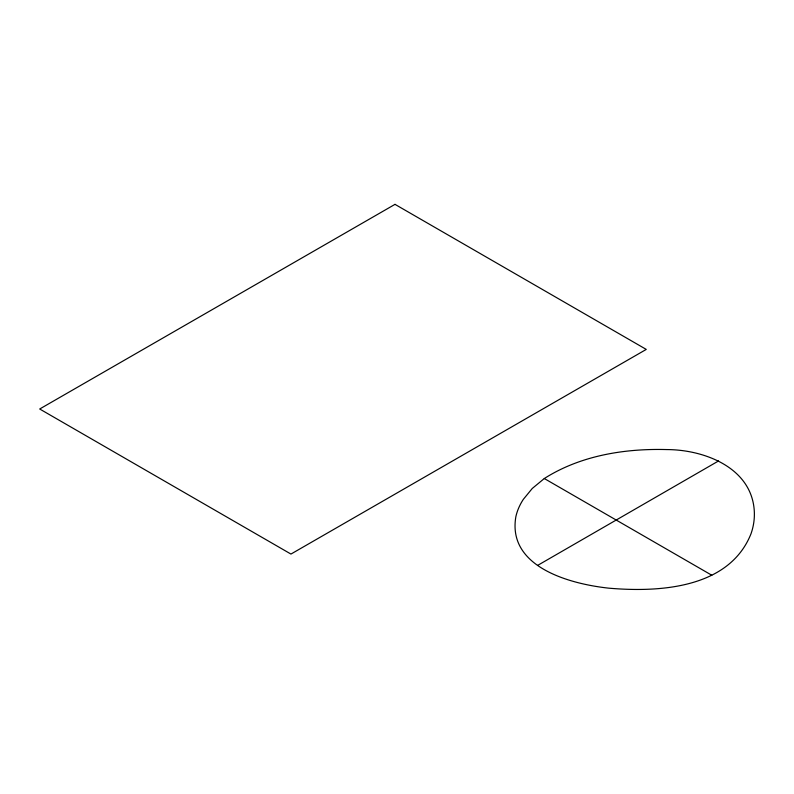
<?xml version="1.0" encoding="UTF-8"?>
<svg xmlns="http://www.w3.org/2000/svg" width="794" height="794" viewBox="0 0 794 794"><rect width="100%" height="100%" fill="white"/><g stroke="black" fill="none" stroke-linecap="round" stroke-linejoin="round"><path stroke-width="1.19" d="M544.297 478.524L532.278 488.449L523.345 499.337A132.538 76.522 0 0 0 515.862 516.705C507.058 567.402 570.807 584.096 608.889 588.175C659.139 592.493 729.061 588.572 750.965 533.886A170.75 98.585 0 0 0 754.131 508.974C750.191 466.971 703.583 449.662 666.831 449.573C624.62 448.402 580.414 455.548 544.297 478.524L711.791 575.233M537.528 565.467L718.56 460.947M395.005 204.356L39.7 408.999L290.951 554.063L646.266 349.41L395.005 204.356"/></g></svg>
